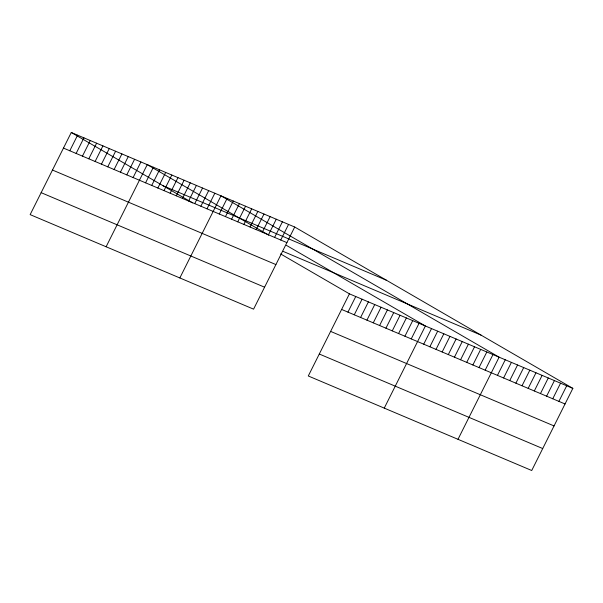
<?xml version="1.0" encoding="UTF-8"?>
<svg xmlns="http://www.w3.org/2000/svg" width="603" height="603" viewBox="0 0 603 603"><rect width="100%" height="100%" fill="white"/><g stroke="black" fill="none" stroke-linecap="round" stroke-linejoin="round"><path stroke-width="0.9" d="M294.709 227.022L71.275 132.494L30.15 214.623L253.577 309.151L294.709 227.022L572.85 388.377L531.725 470.506L308.291 375.978L349.423 293.849L572.85 388.377M69.797 150.765L77.606 135.178M76.129 153.448L83.938 137.853M82.46 156.124L90.269 140.529M88.792 158.8L96.601 143.205M95.123 161.483L102.932 145.888M101.455 164.159L109.264 148.564M107.779 166.835L115.588 151.24M114.11 169.518L121.919 153.923M120.442 172.194L128.251 156.599M126.773 174.87L134.582 159.275M133.105 177.553L140.914 161.958M106.113 246.763L147.245 164.634L268.584 235.027M145.579 182.83L153.388 167.235M151.722 185.43L159.531 169.835M157.865 188.023L165.674 172.435M164.008 190.623L171.817 175.028M170.159 193.224L177.968 177.629M176.302 195.824L184.111 180.229M182.445 198.425L190.254 182.83M188.588 201.025L196.397 185.43M194.731 203.626L202.54 188.03M200.874 206.218L208.683 190.631M207.025 208.819L214.834 193.224M179.845 277.953L220.977 195.824L499.118 357.18L457.994 439.308M219.311 214.02L227.12 198.425M225.454 216.62L233.263 201.025M231.597 219.221L239.406 203.626M237.74 221.821L245.549 206.226M243.891 224.414L251.7 208.826M250.034 227.014L257.843 211.427M256.177 229.615L263.986 214.02M262.32 232.215L270.129 216.62M268.463 234.816L276.272 219.221M274.606 237.416L282.415 221.821M280.749 240.017L288.558 224.422M347.946 312.12L355.755 296.533M354.27 314.804L362.079 299.209M360.602 317.48L368.41 301.884M366.933 320.155L374.742 304.56M373.265 322.839L381.073 307.244M379.596 325.514L387.405 309.919M385.928 328.19L393.736 312.595M392.259 330.874L400.068 315.279M398.583 333.549L406.392 317.954M404.915 336.225L412.723 320.63M411.246 338.909L419.055 323.314M384.262 408.118L425.386 325.989L286.312 245.308M423.721 344.185L431.529 328.59M429.864 346.785L437.672 331.19M436.014 349.378L443.823 333.791M442.157 351.979L449.966 336.384M448.3 354.579L456.109 338.984M454.443 357.18L462.252 341.584M460.586 359.78L468.395 344.185M466.73 362.38L474.538 346.785M472.88 364.981L480.689 349.386M479.023 367.574L486.832 351.986M485.166 370.174L492.975 354.579M497.452 375.375L505.261 359.78M503.595 377.975L511.404 362.38M509.746 380.576L517.555 364.981M515.889 383.176L523.698 367.581M522.032 385.769L529.841 370.182M528.175 388.37L535.984 372.782M534.318 390.97L542.127 375.375M540.461 393.571L548.27 377.975M546.612 396.171L554.421 380.576M552.755 398.771L560.564 383.176M558.898 401.372L566.707 385.777M163.066 185.747L386.493 280.267M63.466 148.089L286.9 242.617M282.958 251.315L481.066 335.125M52.476 170.046L275.903 264.574M341.615 309.445L565.041 403.972M41.147 192.666L264.574 287.194M330.617 331.401L554.044 425.929M319.289 354.021L542.715 448.549M71.275 132.494L192.621 202.887M280.583 253.916L349.423 293.849"/></g></svg>
